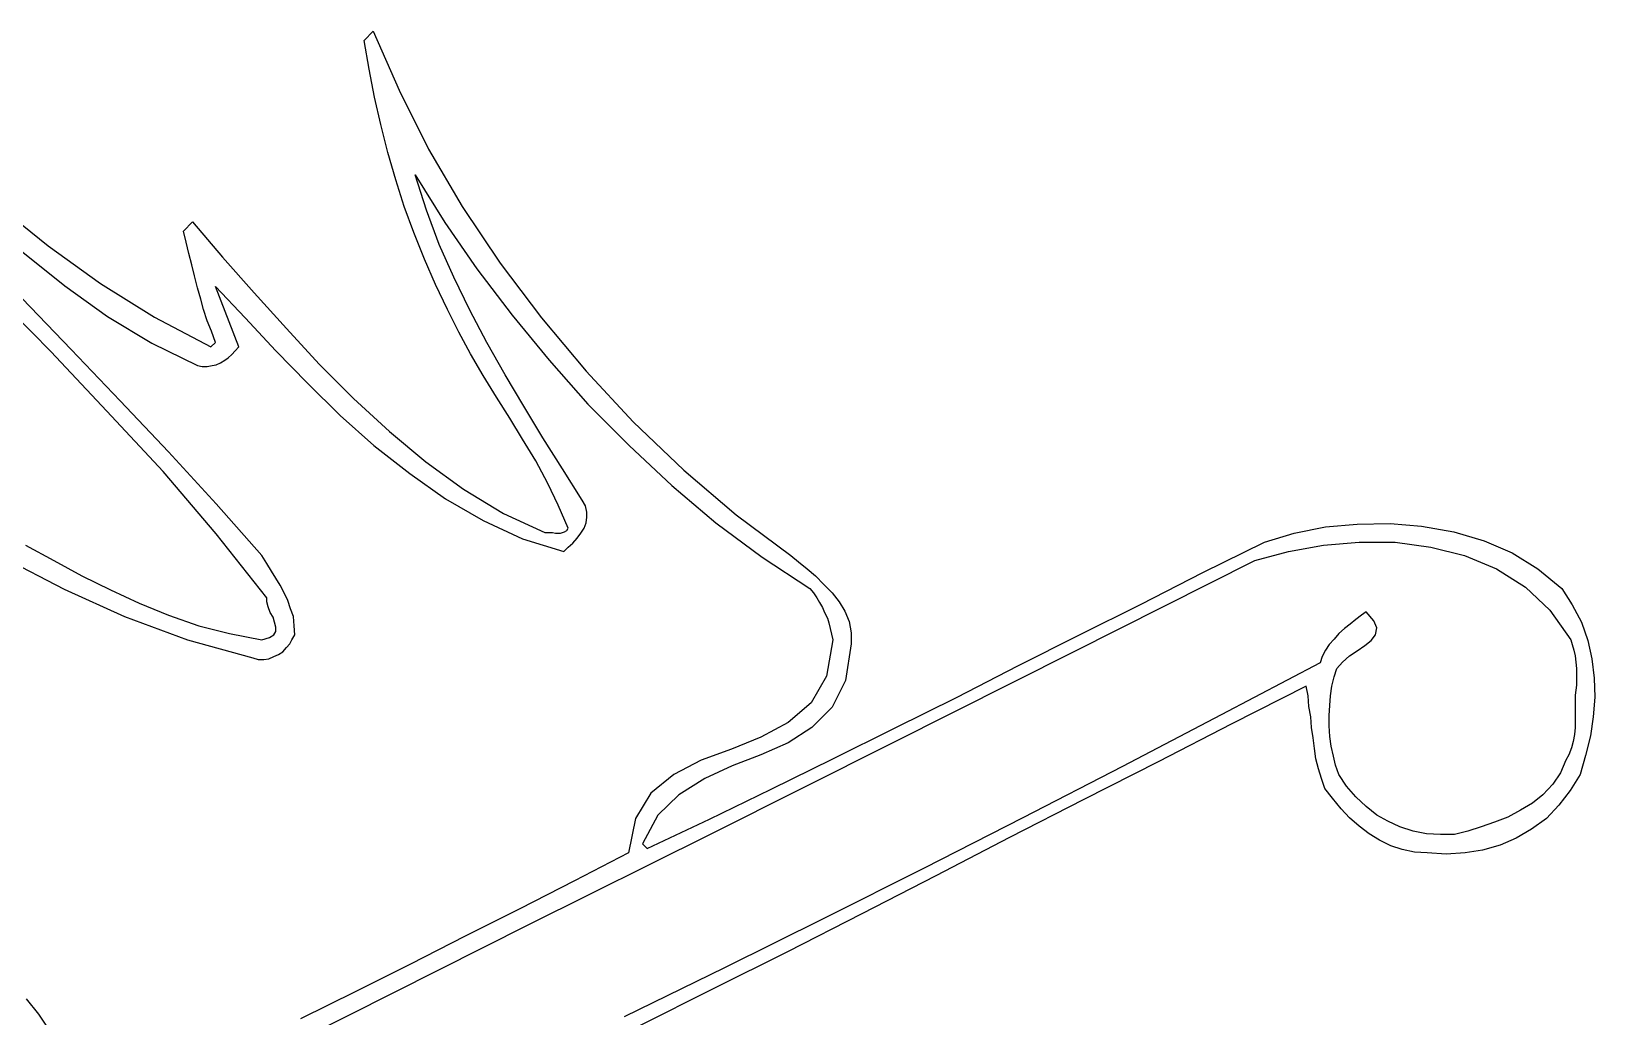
# Model space of a CAD drawing. Extents: x 0.02 to 6.9, y 0.03 to 9.01.
# Drawn here: x 3.657 to 5.888, y 6.832 to 8.238 of the extents above; entities that cross this region are included whole.
import ezdxf

# ---------------------------------------------------------------- set-up
doc = ezdxf.new("R2010")
doc.units = 0
doc.layers.add('1', color=7, linetype='Continuous')

msp = doc.modelspace()

# ---------------------------------------------------------------- linework, layer by layer
for points in [[(3.609, 7.99), (3.681, 7.932), (3.756, 7.878), (3.833, 7.83), (3.913, 7.788), (3.92, 7.794), (3.914, 7.81), (3.908, 7.825), (3.903, 7.841), (3.899, 7.856), (3.894, 7.872), (3.89, 7.889), (3.886, 7.905), (3.882, 7.921), (3.878, 7.937), (3.874, 7.953), (3.887, 7.966), (3.93, 7.916), (3.975, 7.865), (4.021, 7.814), (4.068, 7.763), (4.117, 7.714), (4.168, 7.667), (4.22, 7.624), (4.274, 7.585), (4.331, 7.55), (4.39, 7.523), (4.394, 7.523), (4.397, 7.523), (4.401, 7.523), (4.405, 7.522), (4.408, 7.522), (4.412, 7.522), (4.415, 7.523), (4.418, 7.524), (4.421, 7.526), (4.423, 7.529), (4.409, 7.562), (4.394, 7.593), (4.377, 7.625), (4.358, 7.656), (4.34, 7.686), (4.321, 7.716), (4.302, 7.747), (4.284, 7.778), (4.267, 7.809), (4.251, 7.841), (4.234, 7.877), (4.218, 7.913), (4.203, 7.951), (4.189, 7.988), (4.177, 8.026), (4.166, 8.065), (4.156, 8.105), (4.147, 8.144), (4.139, 8.184), (4.132, 8.225), (4.145, 8.238), (4.182, 8.154), (4.224, 8.07), (4.272, 7.988), (4.326, 7.907), (4.385, 7.829), (4.449, 7.753), (4.516, 7.681), (4.588, 7.612), (4.663, 7.548), (4.741, 7.49), (4.752, 7.481), (4.764, 7.471), (4.776, 7.461), (4.788, 7.449), (4.8, 7.437), (4.81, 7.424), (4.818, 7.411), (4.824, 7.396), (4.827, 7.38), (4.827, 7.364), (4.819, 7.312), (4.8, 7.274), (4.771, 7.245), (4.737, 7.223), (4.698, 7.206), (4.657, 7.19), (4.618, 7.172), (4.581, 7.149), (4.551, 7.12), (4.529, 7.079), (4.536, 7.072), (4.625, 7.114), (4.713, 7.157), (4.801, 7.2), (4.889, 7.244), (4.978, 7.288), (5.065, 7.333), (5.153, 7.377), (5.241, 7.421), (5.329, 7.466), (5.417, 7.509), (5.459, 7.522), (5.504, 7.531), (5.549, 7.535), (5.596, 7.536), (5.641, 7.532), (5.687, 7.524), (5.73, 7.511), (5.77, 7.494), (5.807, 7.471), (5.841, 7.443), (5.856, 7.42), (5.869, 7.395), (5.878, 7.369), (5.884, 7.343), (5.887, 7.315), (5.888, 7.288), (5.886, 7.26), (5.882, 7.233), (5.875, 7.205), (5.867, 7.178), (5.853, 7.155), (5.837, 7.134), (5.819, 7.115), (5.798, 7.1), (5.776, 7.087), (5.753, 7.077), (5.728, 7.07), (5.703, 7.066), (5.676, 7.064), (5.649, 7.066), (5.631, 7.067), (5.613, 7.071), (5.597, 7.076), (5.581, 7.084), (5.566, 7.093), (5.552, 7.104), (5.538, 7.116), (5.526, 7.129), (5.514, 7.144), (5.503, 7.158), (5.498, 7.172), (5.494, 7.186), (5.49, 7.2), (5.488, 7.215), (5.486, 7.23), (5.484, 7.245), (5.483, 7.26), (5.48, 7.275), (5.479, 7.29), (5.476, 7.304), (5.37, 7.25), (5.265, 7.196), (5.159, 7.142), (5.053, 7.088), (4.948, 7.033), (4.842, 6.979), (4.736, 6.925), (4.63, 6.872), (4.524, 6.819)], [(3.649, 7.505), (3.689, 7.483), (3.729, 7.461), (3.77, 7.441), (3.811, 7.422), (3.853, 7.405), (3.896, 7.39), (3.94, 7.379), (3.986, 7.37), (3.997, 7.373), (4.003, 7.377), (4.006, 7.382), (4.006, 7.388), (4.004, 7.395), (4.002, 7.402), (3.998, 7.409), (3.995, 7.417), (3.993, 7.424), (3.993, 7.43), (3.921, 7.521), (3.845, 7.61), (3.765, 7.696), (3.685, 7.781), (3.603, 7.864)]]:
    msp.add_lwpolyline(points)
at = {"layer": '1'}
for points in [[(3.894, 7.761), (3.901, 7.76), (3.908, 7.76), (3.915, 7.761), (3.921, 7.762), (3.927, 7.765), (3.933, 7.769), (3.938, 7.772), (3.943, 7.777), (3.948, 7.782), (3.953, 7.788), (3.92, 7.874), (3.962, 7.829), (4.006, 7.782), (4.051, 7.736), (4.098, 7.69), (4.146, 7.647), (4.197, 7.607), (4.248, 7.571), (4.302, 7.54), (4.358, 7.514), (4.417, 7.496), (4.423, 7.502), (4.43, 7.508), (4.436, 7.515), (4.441, 7.522), (4.446, 7.529), (4.449, 7.537), (4.45, 7.545), (4.45, 7.552), (4.448, 7.561), (4.443, 7.569), (4.415, 7.614), (4.387, 7.658), (4.36, 7.703), (4.333, 7.748), (4.307, 7.794), (4.283, 7.84), (4.26, 7.887), (4.239, 7.934), (4.221, 7.983), (4.205, 8.033), (4.247, 7.965), (4.293, 7.899), (4.343, 7.833), (4.396, 7.769), (4.451, 7.706), (4.51, 7.647), (4.571, 7.59), (4.634, 7.537), (4.7, 7.488), (4.768, 7.443), (4.773, 7.437), (4.778, 7.43), (4.782, 7.423), (4.786, 7.416), (4.789, 7.409), (4.793, 7.401), (4.795, 7.394), (4.797, 7.386), (4.799, 7.378), (4.801, 7.37), (4.792, 7.318), (4.77, 7.28), (4.737, 7.252), (4.698, 7.231), (4.656, 7.214), (4.613, 7.198), (4.574, 7.178), (4.541, 7.151), (4.519, 7.115), (4.509, 7.066), (4.432, 7.026), (4.354, 6.986), (4.276, 6.947), (4.198, 6.907), (4.12, 6.868), (4.041, 6.829)], [(3.645, 7.923), (3.705, 7.875), (3.766, 7.831), (3.829, 7.793), (3.894, 7.761)], [(3.618, 7.487), (3.704, 7.442), (3.79, 7.403), (3.88, 7.37), (3.973, 7.344), (3.981, 7.342), (3.989, 7.342), (3.996, 7.343), (4.003, 7.346), (4.01, 7.349), (4.016, 7.353), (4.021, 7.359), (4.026, 7.364), (4.029, 7.37), (4.033, 7.377), (4.032, 7.39), (4.031, 7.403), (4.027, 7.414), (4.023, 7.426), (4.018, 7.437), (4.012, 7.448), (4.006, 7.458), (4, 7.468), (3.993, 7.479), (3.986, 7.49), (3.921, 7.564), (3.853, 7.638), (3.784, 7.711), (3.714, 7.784), (3.644, 7.857)], [(3.591, 6.574), (3.85, 6.704), (4.109, 6.834), (4.367, 6.964), (4.627, 7.093), (4.886, 7.223), (5.144, 7.353), (5.403, 7.483), (5.451, 7.496), (5.501, 7.505), (5.552, 7.509), (5.603, 7.509), (5.654, 7.502), (5.702, 7.49), (5.748, 7.471), (5.789, 7.445), (5.824, 7.412), (5.854, 7.37)], [(5.854, 7.37), (5.856, 7.363), (5.858, 7.355), (5.86, 7.347), (5.861, 7.338), (5.862, 7.329), (5.862, 7.321), (5.862, 7.313), (5.862, 7.305), (5.861, 7.298), (5.86, 7.291), (5.86, 7.283), (5.86, 7.274), (5.86, 7.265), (5.86, 7.255), (5.86, 7.245), (5.859, 7.235), (5.857, 7.225), (5.855, 7.216), (5.851, 7.206), (5.847, 7.198), (5.839, 7.18), (5.828, 7.164), (5.814, 7.149), (5.799, 7.137), (5.782, 7.127), (5.764, 7.117), (5.745, 7.11), (5.726, 7.103), (5.707, 7.097), (5.688, 7.092), (5.668, 7.092), (5.648, 7.093), (5.629, 7.097), (5.61, 7.103), (5.593, 7.111), (5.577, 7.12), (5.562, 7.132), (5.547, 7.146), (5.534, 7.161), (5.523, 7.178), (5.518, 7.191), (5.515, 7.204), (5.512, 7.218), (5.51, 7.232), (5.509, 7.247), (5.509, 7.262), (5.51, 7.276), (5.511, 7.29), (5.513, 7.304), (5.516, 7.317), (5.52, 7.329), (5.528, 7.338), (5.538, 7.347), (5.549, 7.354), (5.56, 7.362), (5.569, 7.369), (5.575, 7.377), (5.577, 7.387), (5.573, 7.397), (5.562, 7.41), (5.555, 7.405), (5.547, 7.399), (5.539, 7.392), (5.531, 7.386), (5.523, 7.379), (5.516, 7.371), (5.509, 7.363), (5.504, 7.355), (5.499, 7.346), (5.496, 7.337), (5.355, 7.263), (5.214, 7.189), (5.072, 7.116), (4.931, 7.044), (4.789, 6.973), (4.646, 6.902), (4.503, 6.832)], [(3.683, 6.813), (3.668, 6.836), (3.65, 6.858)]]:
    msp.add_lwpolyline(points, dxfattribs=at)

doc.saveas('drawing.dxf')
